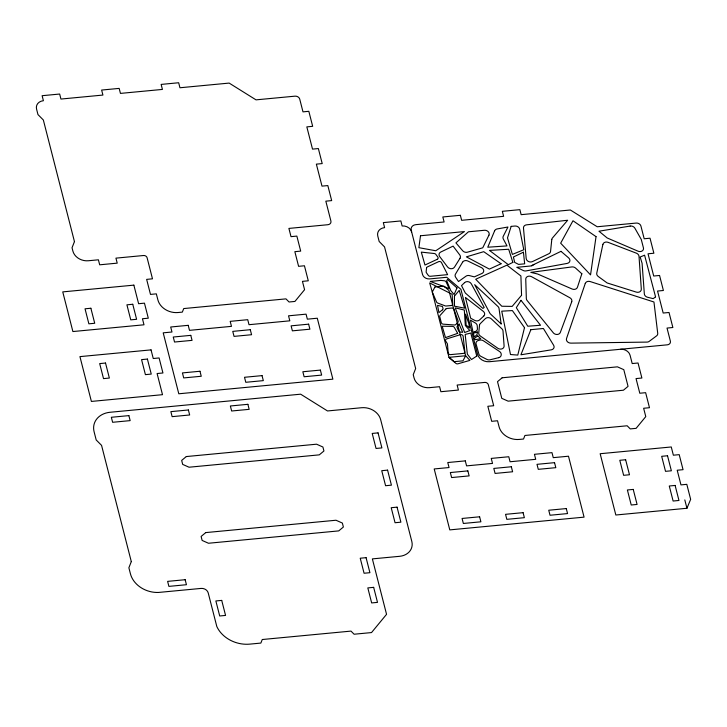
<?xml version="1.0" encoding="UTF-8"?>
<svg xmlns="http://www.w3.org/2000/svg" width="727" height="727" viewBox="0 0 727 727"><rect width="100%" height="100%" fill="white"/><g stroke="black" fill="none" stroke-linecap="round" stroke-linejoin="round"><path stroke-width="1.09" d="M686.942 508.264L690.65 499.358L686.806 484.336L680.963 484.891L677.21 470.233L683.053 469.678L679.209 454.648L673.366 455.202L671.266 446.969L600.157 453.721L615.833 515.007L686.942 508.264L684.807 499.912M531.701 265.9L534.054 264.428M411.636 231.895A8.079 6.598 15.7 0 0 402.131 225.961L400.85 220.944L383.32 222.607L384.601 227.624A9.087 7.424 15.7 0 0 377.758 235.966L379.167 241.491L384.547 246.907L415.653 368.516L413.236 374.669L414.09 378.013A13.122 10.723 15.7 0 0 429.53 387.664L439.599 386.709L440.88 391.717L458.41 390.054L457.129 385.046L484.736 382.42A3.026 2.472 15.7 0 1 488.299 384.647L493.688 405.73L487.844 406.284L491.688 421.315L497.532 420.76L499.086 426.813A17.166 14.022 15.7 0 0 519.269 439.435L523.531 439.026L524.921 435.473L627.156 425.777L630.254 428.903L636.107 428.348L645.776 416.607L643.64 408.265L649.484 407.711L645.64 392.68L639.796 393.234L636.043 378.576L641.886 378.022L638.042 363L632.199 363.555L630.064 355.203A8.079 6.598 15.7 0 0 620.567 349.26M454.457 296.134L454.439 306.167L464.608 308.184L459.219 290.373L454.457 296.134M479.511 325.269L478.739 332.902A4.035 3.299 15.7 0 0 480.356 336.028L497.759 348.224A4.035 3.299 15.7 0 0 502.03 348.833A4.035 3.299 15.7 0 0 504.093 345.879L503.011 331.039A4.035 3.299 15.7 0 0 501.875 328.804L491.343 318.88A4.035 3.299 15.7 0 0 485.354 318.635L480.347 323.56A4.035 3.299 15.7 0 0 479.511 325.269M426.54 268.063L426.158 271.753A2.017 1.654 15.7 0 0 426.467 272.816L428.258 275.351A2.017 1.654 15.7 0 0 430.375 276.278L447.614 274.642L441.516 262.647A2.017 1.654 15.7 0 0 438.599 261.675L427.421 266.891A2.017 1.654 15.7 0 0 426.54 268.063M551.793 239.492L550.548 251.433A4.035 3.299 15.7 0 1 548.812 253.759L532.409 261.611A4.035 3.299 15.7 0 1 526.194 258.539L523.485 228.069A4.035 3.299 15.7 0 1 526.539 224.843L567.66 220.245L552.456 237.983A4.035 3.299 15.7 0 0 551.793 239.492M420.497 235.757L418.879 247.68L435.782 250.76L464.417 231.586L420.497 235.757M596.04 236.648L590.542 274.888L560.662 243.181L572.994 220.763L596.04 236.648M477.521 332.057L477.13 333.902A4.035 3.299 15.7 0 1 476.049 335.565L474.249 336.937L473.35 333.248L477.521 332.057M602.874 244.463L596.767 273.134A4.035 3.299 15.7 0 0 598.276 276.496L607.154 282.967L636.298 292.109A4.035 3.299 15.7 0 0 641.314 289.128L639.006 256.358A4.035 3.299 15.7 0 0 636.352 253.169L608.126 242.355A4.035 3.299 15.7 0 0 602.874 244.463M524.494 327.659L517.788 355.085L510.49 354.522L501.739 311.174L512.381 310.583L524.494 327.659M511.154 226.388L507.51 237.865L512.371 254.414L523.785 249.743L519.678 229.169A4.035 3.299 15.7 0 0 514.889 226.033L511.154 226.388M581.845 273.779L577.456 287.247A4.035 3.299 15.7 0 1 572.076 289.001L537.598 273.997L530.81 272.38L571.822 266.936A4.035 3.299 15.7 0 1 575.63 268.118L581.845 273.779M585.271 283.448L566.524 338.537A4.035 3.299 15.7 0 0 570.849 343.135L646.894 342.099A4.035 3.299 15.7 0 0 649.229 341.354L656.563 335.883A4.035 3.299 15.7 0 0 657.717 333.275L653.955 301.996L590.179 281.558A4.035 3.299 15.7 0 0 585.271 283.448M571.722 301.787L560.326 332.412A4.035 3.299 15.7 0 1 557.182 334.465A4.035 3.299 15.7 0 1 553.292 332.793L527.102 300.478A4.035 3.299 15.7 0 1 526.33 298.524L525.757 279.241A4.035 3.299 15.7 0 1 527.675 276.469A4.035 3.299 15.7 0 1 531.673 276.751L569.823 297.734A4.035 3.299 15.7 0 1 571.722 301.787M74.454 241.609L72.037 247.762L72.891 251.106A13.122 10.723 15.7 0 0 88.331 260.757L98.399 259.803L99.681 264.81L117.22 263.147L115.938 258.14L143.537 255.513A3.026 2.472 15.7 0 1 147.099 257.74L152.488 278.823L146.645 279.377L150.489 294.408L156.332 293.853L157.886 299.906A17.166 14.022 15.7 0 0 178.079 312.528L182.332 312.119L183.731 308.566L285.956 298.87L289.064 301.996L294.917 301.441L304.577 289.7L302.441 281.358L308.284 280.804L304.44 265.773L298.597 266.327L294.853 251.669L300.696 251.115L296.852 236.093L291.009 236.648L288.901 228.414L327.868 224.716A4.035 3.299 15.7 0 0 330.903 221.008L325.832 201.161L331.676 200.607L327.832 185.576L321.988 186.13L316.363 164.138L322.206 163.584L318.362 148.562L312.519 149.117L306.83 126.88L312.674 126.325L308.83 111.304L302.986 111.858L299.733 99.126A4.035 3.299 15.7 0 0 294.98 96.164L256.013 99.853L229.15 83.087L179.951 87.758L178.669 82.751L161.14 84.414L162.421 89.421L120.446 93.401L119.164 88.394L101.635 90.057L102.916 95.064L60.941 99.054L59.659 94.037L42.121 95.7L43.402 100.717A9.087 7.424 15.7 0 0 36.559 109.059L37.968 114.584L43.347 120L74.454 241.609M131.296 561.607L128.879 567.769L130.424 573.785A25.236 20.629 15.7 0 0 158.486 592.45L201.079 588.416A6.061 4.953 15.7 0 1 208.204 592.868L216.81 626.52A29.28 23.927 15.7 0 0 249.861 644.122L260.866 643.077L262.256 639.524L350.996 631.1L354.094 634.226L371.524 632.572L386.555 614.324L372.369 558.89L399.65 556.309A16.158 13.195 15.7 0 0 411.818 541.47L380.639 419.597A16.158 13.195 15.7 0 0 361.637 407.72L327.513 410.955L300.651 394.188L110.059 412.273A21.201 17.321 15.7 0 0 94.092 431.738L96.191 439.953L101.562 445.369L131.296 561.607M530.855 329.685L520.923 354.785L551.275 349.841A4.035 3.299 15.7 0 0 553.638 345.27L543.396 328.495L530.855 329.685M494.624 230.822L487.772 247.216L506.992 245.908L503.329 238.992A4.035 3.299 15.7 0 1 503.248 236.32L507.955 227.006L497.186 228.941A4.035 3.299 15.7 0 0 494.624 230.822M456.992 287.937L454.111 294.517L450.785 290.6L446.669 280.749L447.459 279.441L456.992 287.937M488.926 235.175L482.746 247.807L467.461 252.187A4.035 3.299 15.7 0 1 462.69 250.76L455.929 242.882L468.452 231.795L484.355 230.286A4.035 3.299 15.7 0 1 488.244 231.722A4.035 3.299 15.7 0 1 488.926 235.175M434.973 286.956L432.283 292.036L448.986 357.339L455.774 363.291A2.017 1.654 15.7 0 0 457.955 363.8L469.924 360.383L466.425 356.593A2.017 1.654 15.7 0 0 464.471 355.866L448.986 357.339L454.084 361.683L462.954 360.837L465.653 355.757L448.941 290.455L443.843 286.12L434.973 286.956M462.617 262.156L455.484 274.088A4.035 3.299 15.7 0 0 455.647 277.241L458.51 281.54L466.007 276.178A4.035 3.299 15.7 0 1 469.587 275.633L474.313 276.878L481.874 273.506A4.035 3.299 15.7 0 0 483.709 270.644A4.035 3.299 15.7 0 0 481.447 267.636L467.934 261.048A4.035 3.299 15.7 0 0 462.617 262.156M460.018 258.294L454.439 267.2A4.035 3.299 15.7 0 1 447.568 266.973L439.708 256.576A4.035 3.299 15.7 0 1 440.771 252.033L453.103 246.117L459.746 254.904A4.035 3.299 15.7 0 1 460.018 258.294M521.005 300.333L516.315 307.657L527.775 326.223L540.524 325.26L521.005 300.333M459.037 324.033L457.338 326.114A2.017 1.654 15.7 0 0 457.147 327.595L458.528 330.758A2.017 1.654 15.7 0 0 460.246 331.985L462.717 332.348L459.037 324.033M521.559 295.262L512.162 306.394L501.794 306.24L475.712 279.25L506.928 265.155L520.905 275.969L521.559 295.262M445.833 309.039L440.089 315.418A2.017 1.654 15.7 0 0 439.78 316.708L441.307 322.679A2.017 1.654 15.7 0 0 443.297 324.169L454.357 324.978A2.017 1.654 15.7 0 0 455.929 324.433L457.828 322.415A2.017 1.654 15.7 0 0 458.119 320.961L453.948 309.384A2.017 1.654 15.7 0 0 451.612 308.039L447.041 308.475A2.017 1.654 15.7 0 0 445.833 309.039M464.58 282.621L461.527 285.629L465.316 292.999L482.901 308.421L484.2 307.485L471.323 283.83A4.035 3.299 15.7 0 0 464.58 282.621M483.764 316.045L479.566 319.944A4.035 3.299 15.7 0 1 474.595 320.325L470.669 318.208L465.425 297.452L483.219 311.292A4.035 3.299 15.7 0 1 483.764 316.045M186.312 456.556L181.668 460.418L182.686 464.399L189.038 467.216L319.289 454.857L323.933 450.994L322.915 447.014L316.563 444.197L186.312 456.556M205.759 532.591L201.115 536.453L202.133 540.434L208.485 543.251L338.737 530.892L343.38 527.03L342.362 523.058L336.01 520.241L205.759 532.591M502.148 377.786L497.504 381.648L501.775 398.341L508.128 401.159L623.421 390.217L628.055 386.364L623.793 369.661L617.441 366.844L502.148 377.786M442.452 309.829L438.917 312.592L437.536 305.385L442.489 306.494L442.97 308.357A2.017 1.654 15.7 0 1 442.452 309.829M655.554 296.87L653.2 298.643L647.593 297.27A4.035 3.299 15.7 0 1 644.34 293.908L642.086 263.292L640.169 257.022L644.585 255.186L655.554 296.87M477.775 335.91L474.531 338.291L474.885 339.691L480.756 338.718L477.775 335.91M476.758 356.076L471.514 359.52L467.361 354.194L465.171 334.438L470.787 333.048L476.758 356.076M512.853 262.374L508.291 264.664L489.453 250.397L508.682 249.27L512.853 262.374M560.999 251.342L531.501 265.664A4.035 3.299 15.7 0 1 530.101 266.055L516.779 267.318L523.149 270.462A4.035 3.299 15.7 0 0 526.121 270.898L567.187 263.41A4.035 3.299 15.7 0 0 568.659 257.903L560.999 251.342M523.431 252.214L513.416 256.995L514.671 262.374L518.578 264.401L524.676 263.828L523.431 252.214M437.245 259.303L424.968 265.028L421.315 252.124L434.237 253.514A2.017 1.654 15.7 0 1 435.855 254.405L437.808 257.04A2.017 1.654 15.7 0 1 437.245 259.303M501.067 263.756L489.389 269.108L466.389 256.849L483.728 251.678L501.067 263.756M469.851 330.558L464.671 332.503L455.22 307.875L464.308 310.029L465.316 325.487L469.851 330.558M457.656 333.357L445.497 337.628L442.216 326.232L452.394 326.378A2.017 1.654 15.7 0 1 454.357 327.477L457.656 333.357M475.231 331.567L473.068 332.275L470.487 320.162L475.267 322.933A4.035 3.299 15.7 0 1 477.23 325.778L477.43 328.559A4.035 3.299 15.7 0 1 475.231 331.567M460.3 334.684L446.632 338.927A2.017 1.654 15.7 0 0 445.751 341.172L447.223 343.498A2.017 1.654 15.7 0 1 447.468 344.225L448.186 352.886A2.017 1.654 15.7 0 0 450.604 354.622L463.29 353.413A2.017 1.654 15.7 0 0 464.844 351.768L463.144 336.292A2.017 1.654 15.7 0 0 460.3 334.684M498.713 357.657L490.098 359.792A4.035 3.299 15.7 0 1 486.817 359.374L480.938 356.366A4.035 3.299 15.7 0 1 478.866 353.985L476.094 344.089A4.035 3.299 15.7 0 1 478.63 340.39L479.884 340.127A4.035 3.299 15.7 0 1 483.491 340.836L499.504 351.486A4.035 3.299 15.7 0 1 501.221 354.213A10.233 8.36 15.7 0 1 501.212 354.867A4.035 3.299 15.7 0 1 498.713 357.657M630.145 226.061L598.966 231.213L607.181 237.974L638.024 251.178A4.035 3.299 15.7 0 0 642.095 250.997A4.035 3.299 15.7 0 0 643.422 247.843L641.269 239.447L634.871 228.178A4.035 3.299 15.7 0 0 630.145 226.061M460.364 215.301L442.825 216.964L444.106 221.971L415.771 224.661A6.061 4.953 15.7 0 0 411.209 230.223L422.523 274.461A6.061 4.953 15.7 0 0 429.648 278.914L446.741 277.287L460.927 289.364L477.539 354.285A10.096 8.251 15.7 0 0 489.407 361.71L667.322 344.825A4.035 3.299 15.7 0 0 670.367 341.117L667.022 328.068L672.866 327.504L669.022 312.483L663.178 313.037L657.553 291.045L663.397 290.491L659.562 275.469L653.709 276.024L648.03 253.787L653.873 253.232L650.029 238.211L644.186 238.765L640.923 226.033A4.035 3.299 15.7 0 0 636.18 223.071L597.212 226.76L570.35 209.994L521.15 214.665L519.869 209.658L502.339 211.321L503.62 216.328L461.645 220.308L460.364 215.301M133.859 285.138L62.749 291.89L72.891 331.548L144.001 324.796L142.447 318.744L148.299 318.19L144.455 303.159L138.612 303.713L133.859 285.138M90.875 308.248L85.032 308.802L88.876 323.824L94.719 323.27L90.875 308.248M132.759 304.268L126.916 304.831L130.76 319.853L136.603 319.298L132.759 304.268M440.689 280.431L430.284 281.422L449.25 288.637L446.133 281.985A2.017 1.654 15.7 0 0 444.342 280.795L441.171 280.431A2.017 1.654 15.7 0 0 440.689 280.431M188.22 325.332L170.691 327.005L171.972 332.012L163.202 332.839L178.797 393.78L332.875 379.158L317.29 318.226L307.348 319.162L306.067 314.155L288.537 315.818L289.819 320.825L249.016 324.696L247.734 319.689L230.195 321.352L231.477 326.359L189.502 330.349L188.22 325.332M451.113 305.522L446.187 305.994A2.017 1.654 15.7 0 1 445.106 305.84L437.772 303.068A2.017 1.654 15.7 0 1 436.554 301.969L432.283 292.036L429.666 282.921L452.158 294.308L452.685 303.95A2.017 1.654 15.7 0 1 451.113 305.522M190.783 335.356L173.253 337.019L174.535 342.026L192.064 340.363L190.783 335.356M250.297 329.704L232.758 331.376L234.039 336.383L251.578 334.72L250.297 329.704M308.63 324.169L291.1 325.841L292.381 330.849L309.911 329.186L308.63 324.169M151.043 349.878L79.934 356.621L91.393 401.431L162.503 394.679L157.096 373.533L162.939 372.978L159.095 357.948L153.252 358.511L151.043 349.878M105.524 363.037L99.681 363.591L103.516 378.613L109.368 378.058L105.524 363.037M147.408 359.065L141.565 359.62L145.409 374.641L151.252 374.087L147.408 359.065M199.97 371.252L182.432 372.915L183.713 377.922L201.252 376.259L199.97 371.252M262.038 375.623L244.508 377.286L245.79 382.293L263.319 380.63L262.038 375.623M320.371 370.088L302.841 371.751L304.122 376.759L321.652 375.096L320.371 370.088M128.879 415.617L111.34 417.28L112.621 422.287L130.16 420.624L128.879 415.617M188.384 409.973L170.854 411.636L172.135 416.644L189.665 414.981L188.384 409.973M247.889 404.321L230.359 405.984L231.64 411L249.17 409.337L247.889 404.321M378.049 432.874L372.206 433.437L376.05 448.459L381.893 447.905L378.049 432.874M465.298 460.873L447.768 462.536L449.05 467.543L434.201 468.951L449.786 529.883L584.072 517.142L568.487 456.211L553.256 457.656L551.975 452.648L534.436 454.311L535.717 459.319L510.063 461.754L508.782 456.747L491.243 458.41L492.524 463.417L466.58 465.88L465.298 460.873M387.582 470.133L381.739 470.687L385.583 485.718L391.426 485.163L387.582 470.133M467.861 470.887L450.331 472.55L451.612 477.557L469.142 475.894L467.861 470.887M511.335 466.761L493.806 468.424L495.087 473.431L512.617 471.768L511.335 466.761M554.537 462.663L536.999 464.326L538.28 469.333L555.819 467.67L554.537 462.663M625.638 459.737L619.795 460.291L623.639 475.313L629.482 474.758L625.638 459.737M667.522 455.756L661.679 456.311L665.523 471.341L671.366 470.787L667.522 455.756M397.051 507.155L391.208 507.71L395.052 522.731L400.895 522.177L397.051 507.155M633.235 489.416L627.383 489.971L631.227 505.001L637.079 504.447L633.235 489.416M675.119 485.445L669.276 485.999L673.12 501.03L678.963 500.467L675.119 485.445M479.611 516.797L462.072 518.46L463.353 523.467L480.892 521.804L479.611 516.797M523.086 512.671L505.547 514.334L506.828 519.342L524.367 517.679L523.086 512.671M566.278 508.573L548.74 510.236L550.021 515.243L567.56 513.58L566.278 508.573M366.072 557.664L360.228 558.218L364.073 573.249L369.916 572.694L366.072 557.664M185.158 579.71L167.619 581.373L168.9 586.38L186.439 584.717L185.158 579.71M221.717 600.402L215.864 600.956L219.708 615.978L225.561 615.424L221.717 600.402M373.66 587.352L367.817 587.907L371.661 602.928L377.504 602.374L373.66 587.352M469.469 327.822L466.116 325.123L465.589 314.164L468.842 323.651L469.469 327.822M501.13 323.915L490.552 314.046A4.035 3.299 15.7 0 1 489.771 313.037L474.676 284.657L497.913 306.458A4.035 3.299 15.7 0 1 499.04 308.521L501.13 323.915"/></g></svg>
